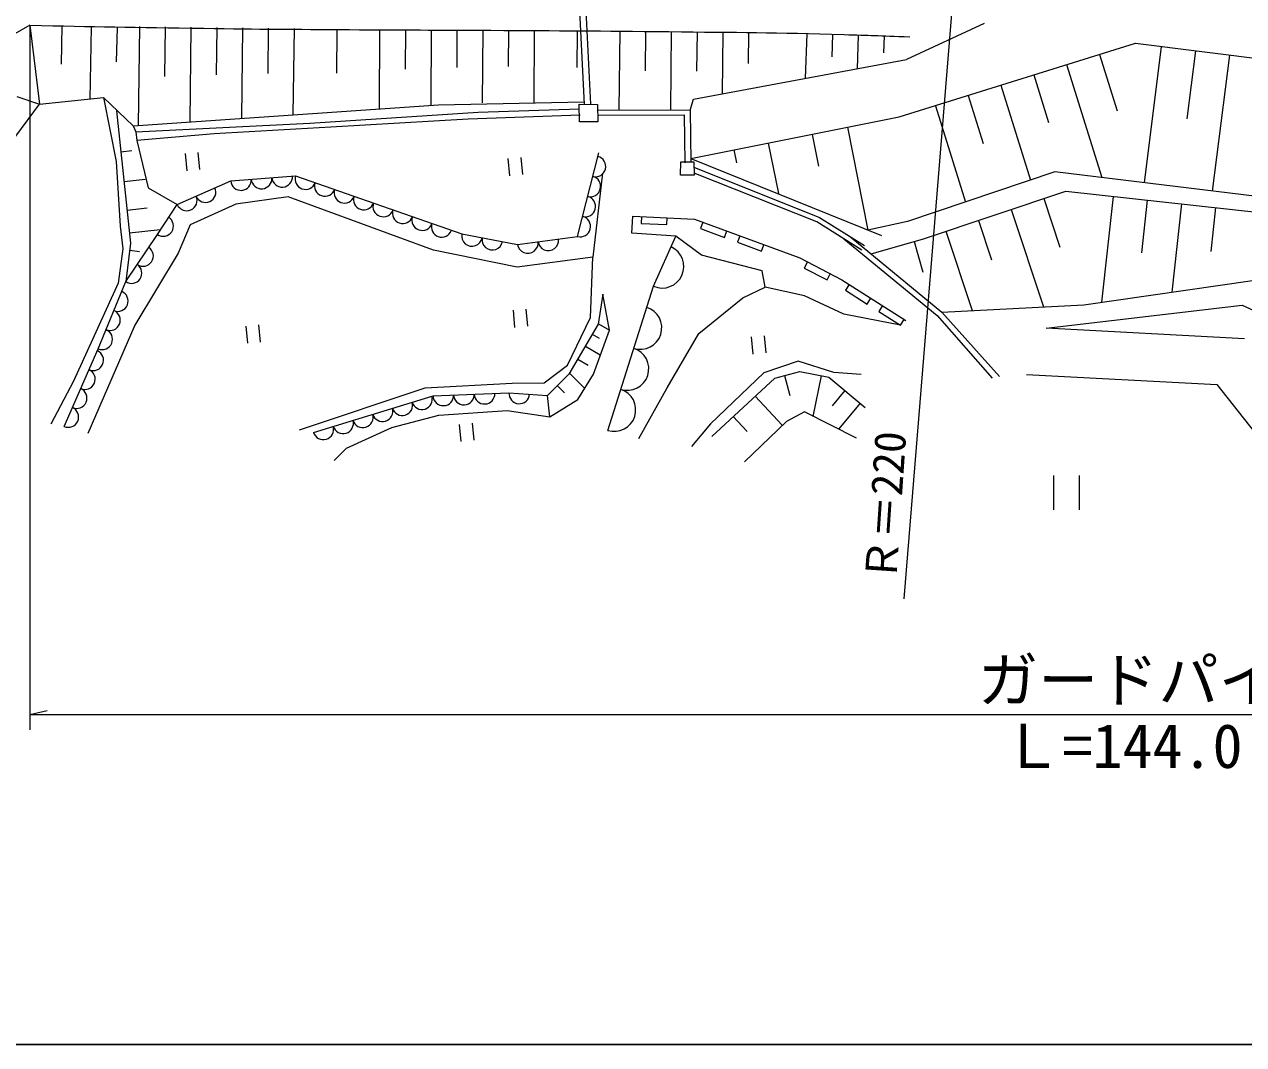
# Model space of a CAD drawing. Units: millimetres, scale not verified. Extents: x 40000 to 680000, y 20000 to 380000.
# Drawn here: x 173154 to 244071, y 205000 to 264310 of the extents above; entities that cross this region are included whole.
import ezdxf
from ezdxf.enums import TextEntityAlignment as Align

# ---------------------------------------------------------------- set-up
doc = ezdxf.new("R2010")
doc.units = ezdxf.units.MM
doc.header["$LTSCALE"] = 1000
doc.linetypes.add('CHAIN', pattern=[18.5, 12, -1.5, 3.5, -1.5])
for name, color, linetype, lineweight in [('M-BGD', 7, 'Continuous', 13), ('M-BMK', 2, 'CHAIN', 13), ('M-STR-HTXT', 7, 'Continuous', 13), ('M-TTL-BAND', 7, 'Continuous', 25), ('M-WORK', 1, 'Continuous', 13)]:
    doc.layers.add(name, color=color, linetype=linetype, lineweight=lineweight)
doc.styles.add('ＭＳ ゴシック', font='')
doc.styles.get('ＭＳ ゴシック').set_extended_font_data('MS Gothic')

msp = doc.modelspace()

# ---------------------------------------------------------------- linework, layer by layer
at = {"layer": 'M-BGD'}
for p, q in [((204908, 275955), (205721, 259654)), ((206106, 259663), (205292, 276017)), ((173478, 264267), (157164, 254975)), ((173478, 264267), (174042, 259679)), ((175335, 264222), (175285, 261989)), ((177033, 264140), (176962, 259955)), ((178556, 264135), (178484, 262141)), ((179843, 264182), (179769, 258437)), ((181343, 264163), (181306, 261290)), ((182843, 264143), (182772, 258648)), ((184343, 264124), (184308, 261376)), ((185843, 264104), (185775, 258859)), ((187343, 264085), (187309, 261462)), ((188843, 264066), (188778, 259070)), ((191336, 263980), (191303, 261482)), ((193814, 264013), (193788, 259421)), ((195314, 264005), (195301, 261709)), ((196814, 263996), (196789, 259632)), ((198314, 263988), (198301, 261806)), ((199813, 263979), (199790, 259747)), ((201313, 263971), (201302, 261855)), ((202813, 263962), (202790, 259778)), ((205306, 263888), (205295, 261796)), ((207782, 263922), (207728, 259333)), ((209282, 263905), (209255, 261610)), ((210782, 263887), (210728, 259328)), ((212282, 263869), (212255, 261589)), ((213782, 263851), (213739, 260267)), ((215282, 263833), (215261, 262041)), ((228989, 264352), (224469, 262261)), ((218656, 263766), (218578, 261166)), ((220155, 263721), (220116, 262421)), ((221655, 263676), (221596, 261727)), ((223154, 263630), (223125, 262656)), ((224041, 258929), (237785, 263220)), ((237785, 263220), (246735, 262087)), ((212072, 259957), (224469, 262261)), ((172648, 257819), (174042, 259679)), ((172714, 260110), (174042, 259679)), ((174042, 259679), (177751, 260061)), ((177751, 260061), (179482, 258417)), ((177751, 260061), (178488, 256345)), ((179482, 258417), (197240, 259634)), ((197240, 259634), (205701, 259808)), ((205420, 259677), (206496, 259661)), ((205436, 258639), (205420, 259677)), ((206496, 259661), (206510, 258646)), ((211876, 259326), (212072, 259957)), ((178515, 259283), (179331, 251585)), ((189760, 258568), (199547, 259209)), ((205484, 259031), (198972, 258805)), ((199547, 259209), (205450, 259396)), ((206503, 259335), (211876, 259326)), ((206539, 259024), (211536, 259043)), ((211536, 259043), (211562, 256262)), ((211876, 259326), (211915, 256305)), ((211910, 256507), (224041, 258929)), ((179482, 258417), (179631, 258059)), ((179631, 258059), (189760, 258568)), ((190978, 258333), (184184, 257940)), ((198972, 258805), (190978, 258333)), ((206510, 258646), (205436, 258639)), ((221028, 258327), (222221, 252354)), ((179631, 258059), (179696, 257567)), ((184184, 257940), (179696, 257567)), ((179696, 257567), (180348, 254815)), ((218969, 257916), (219339, 256068)), ((178766, 256910), (179413, 256979)), ((182502, 256795), (182595, 255799)), ((183248, 256865), (183342, 255870)), ((205334, 251978), (206570, 256848)), ((214421, 257008), (214571, 256253)), ((216422, 257408), (217008, 254476)), ((178488, 256345), (178734, 252576)), ((201283, 256506), (201377, 255511)), ((202030, 256577), (202123, 255581)), ((211325, 255538), (211332, 256319)), ((211332, 256319), (212099, 256317)), ((211912, 256507), (223016, 252033)), ((212099, 256317), (212105, 255538)), ((178949, 255185), (180186, 255316)), ((185155, 255211), (188933, 255515)), ((188933, 255515), (198600, 252125)), ((206786, 255665), (206211, 250769)), ((212105, 255538), (211325, 255538)), ((212095, 256001), (219393, 253089)), ((219242, 252837), (212103, 255659)), ((180348, 254815), (182048, 253832)), ((182048, 253832), (185155, 255211)), ((188505, 254283), (185463, 253868)), ((196953, 251193), (188505, 254283)), ((179126, 253513), (180298, 253637)), ((180891, 252092), (182048, 253832)), ((185463, 253868), (182806, 252660)), ((178734, 252576), (178884, 251263)), ((182806, 252660), (182106, 251015)), ((208486, 252173), (208552, 253168)), ((208552, 253168), (212141, 252995)), ((209051, 253144), (209032, 252744)), ((209032, 252744), (210530, 252672)), ((210530, 252672), (210549, 253072)), ((212141, 252995), (218255, 250731)), ((212609, 252821), (212471, 252446)), ((221869, 251175), (219242, 252837)), ((219393, 253089), (222018, 251451)), ((179051, 249355), (180891, 252092)), ((179266, 252195), (181055, 252384)), ((198600, 252125), (201841, 251523)), ((201841, 251523), (205334, 251978)), ((211054, 252000), (208486, 252173)), ((209749, 249093), (211054, 252000)), ((212529, 250894), (211054, 252000)), ((212471, 252446), (213877, 251925)), ((213877, 251925), (214016, 252300)), ((214766, 252022), (214627, 251647)), ((178884, 251263), (178612, 249260)), ((179331, 251585), (179051, 249355)), ((179280, 251178), (179851, 251107)), ((201811, 250200), (196953, 251193)), ((214627, 251647), (216034, 251126)), ((216034, 251126), (216173, 251502)), ((182106, 251015), (179574, 246815)), ((206211, 250769), (201811, 250200)), ((206077, 247271), (206211, 250769)), ((216060, 249982), (212529, 250894)), ((218255, 250731), (220703, 249462)), ((218699, 250500), (218514, 250145)), ((216244, 249042), (216060, 249982)), ((218514, 250145), (219846, 249455)), ((219846, 249455), (220030, 249810)), ((178612, 249260), (176005, 243571)), ((177450, 245450), (179051, 249355)), ((207085, 240710), (209749, 249093)), ((214947, 248416), (216244, 249042)), ((218526, 248523), (216244, 249042)), ((220703, 249462), (224433, 247101)), ((221125, 249194), (220911, 248856)), ((206796, 248625), (206521, 246873)), ((207196, 246530), (206796, 248625)), ((212386, 246348), (214947, 248416)), ((220827, 247464), (218526, 248523)), ((220911, 248856), (222179, 248054)), ((222179, 248054), (222393, 248392)), ((201576, 247693), (201669, 246697)), ((202323, 247763), (202416, 246767)), ((223069, 247964), (222855, 247626)), ((222855, 247626), (224122, 246824)), ((179574, 246815), (176851, 240525)), ((186781, 246838), (186875, 245842)), ((204745, 244505), (206077, 247271)), ((206521, 246873), (204830, 243971)), ((206543, 246911), (207196, 246530)), ((224122, 246824), (220827, 247464)), ((224122, 246824), (224336, 247162)), ((186034, 246768), (186128, 245772)), ((206185, 246298), (206588, 246063)), ((206252, 243970), (207196, 246530)), ((210535, 243183), (212386, 246348)), ((215431, 246137), (215524, 245142)), ((216177, 246207), (216271, 245212)), ((175466, 240939), (177450, 245450)), ((205784, 245609), (206652, 245103)), ((205339, 244845), (205942, 244494)), ((218170, 244733), (216171, 244050)), ((220241, 244075), (218170, 244733)), ((203388, 243463), (204745, 244505)), ((204830, 243971), (203591, 242738)), ((204876, 244018), (205715, 243175)), ((205341, 242496), (206252, 243970)), ((216171, 244050), (213064, 241089)), ((216804, 243752), (218254, 244136)), ((218254, 244136), (219937, 243799)), ((221821, 243948), (220241, 244075)), ((176005, 243571), (174697, 241064)), ((196473, 243186), (201526, 243458)), ((201526, 243458), (203388, 243463)), ((204158, 243302), (204570, 242888)), ((213134, 240353), (216804, 243752)), ((217361, 243900), (217670, 242733)), ((219499, 243886), (219023, 241512)), ((219937, 243799), (222055, 242044)), ((189153, 240737), (196473, 243186)), ((189970, 240594), (196923, 242720)), ((196923, 242720), (201341, 242899)), ((201341, 242899), (203591, 242738)), ((203708, 241496), (203591, 242738)), ((208895, 240228), (210535, 243183)), ((215666, 242698), (217227, 241012)), ((220877, 243020), (220148, 242140)), ((197265, 241601), (201235, 241873)), ((201235, 241873), (203708, 241496)), ((203708, 241496), (205341, 242496)), ((221761, 242288), (220521, 240790)), ((194524, 240869), (197265, 241601)), ((199195, 241128), (199289, 240133)), ((214383, 241510), (215195, 240633)), ((217482, 241229), (215033, 238880)), ((218529, 241795), (217482, 241229)), ((221562, 240264), (218529, 241795)), ((191894, 239674), (194524, 240869)), ((198449, 241058), (198542, 240062)), ((213064, 241089), (211950, 239773)), ((191182, 238964), (191894, 239674))]:
    msp.add_line(p, q, dxfattribs=at)
for centre, radius, start, end in [((206367, 256049), 600, 255.75802, 75.75802), ((185753, 255259), 600, 184.59062, 4.59062), ((186950, 255355), 600, 184.59062, 4.59062), ((188146, 255451), 600, 184.59062, 4.59062), ((189499, 255316), 600, 160.67554, 340.67554), ((206072, 254886), 600, 255.75802, 75.75802), ((183693, 254562), 600, 203.94246, 23.94246), ((190632, 254919), 600, 160.67554, 340.67554), ((191764, 254522), 600, 160.67554, 340.67554), ((182597, 254075), 600, 203.94246, 23.94246), ((192897, 254125), 600, 160.67554, 340.67554), ((194029, 253728), 600, 160.67554, 340.67554), ((205777, 253723), 600, 255.75802, 75.75802), ((195161, 253331), 600, 160.67554, 340.67554), ((181223, 252591), 600, 236.37912, 56.37912), ((196294, 252933), 600, 160.67554, 340.67554), ((197426, 252536), 600, 160.67554, 340.67554), ((205482, 252560), 600, 255.75802, 75.75802), ((199190, 252015), 600, 169.48626, 349.48626), ((200370, 251796), 600, 169.48626, 349.48626), ((203626, 251756), 600, 187.42313, 7.42313), ((180055, 250849), 600, 236.0807, 56.0807), ((202436, 251601), 600, 187.42313, 7.42313), ((210261, 250233), 1250, 245.83188, 65.83188), ((179386, 249853), 600, 236.0807, 56.0807), ((178588, 248226), 600, 247.70937, 67.70937), ((178133, 247115), 600, 247.70937, 67.70937), ((208978, 246667), 1250, 252.36751, 72.36751), ((177678, 246005), 600, 247.70937, 67.70937), ((208221, 244284), 1250, 252.36751, 72.36751), ((177157, 244783), 600, 246.25728, 66.25728), ((176674, 243685), 600, 246.25728, 66.25728), ((176191, 242586), 600, 246.25728, 66.25728), ((196282, 242524), 600, 197.00566, 17.00566), ((197522, 242744), 600, 182.31141, 2.31141), ((198721, 242793), 600, 182.31141, 2.31141), ((199920, 242841), 600, 182.31141, 2.31141), ((201940, 242856), 600, 175.90779, 355.90779), ((207464, 241901), 1250, 252.36751, 72.36751), ((175707, 241488), 600, 246.25728, 66.25728), ((193987, 241822), 600, 197.00566, 17.00566), ((195134, 242173), 600, 197.00566, 17.00566), ((191692, 241120), 600, 197.00566, 17.00566), ((192839, 241471), 600, 197.00566, 17.00566), ((190544, 240769), 600, 197.00566, 17.00566)]:
    msp.add_arc(centre, radius, start, end, dxfattribs=at)
msp.add_open_spline([(173478, 264267), (177151, 264171), (179586, 264142), (183597, 264081), (186902, 264032), (188754, 264029), (192059, 264006), (195276, 263984), (197078, 263986), (200295, 263966), (204336, 263941), (206600, 263935), (210641, 263889), (214622, 263844), (216852, 263843), (220831, 263720), (222327, 263673), (222805, 263661), (224660, 263585)], degree=3, knots=[0, 0, 0, 0, 1, 1, 1, 2, 2, 2, 3, 3, 3, 4, 4, 4, 5, 5, 5, 6, 6, 6, 6], dxfattribs=at)
at = {"layer": 'M-BMK'}
msp.add_open_spline([(227526, 270477), (232870, 270054), (234265, 269948), (238575, 269505), (242521, 269098), (244741, 268928), (248664, 268336), (252816, 267709), (255136, 267300), (259248, 266449), (262206, 265836), (263843, 265400), (266790, 264737), (272334, 263490), (275467, 262906), (280992, 261579), (286249, 260316), (289172, 259523), (294408, 258178), (299498, 256871), (302333, 256074), (307430, 254794), (313370, 253302), (316658, 252270), (322672, 251109), (328247, 250033), (331392, 249527), (337021, 248784), (338384, 248605), (339156, 248580), (340525, 248463), (343200, 248234), (344694, 248014), (347378, 247934), (351561, 247810), (353911, 247871), (358091, 248074), (360838, 248207), (362371, 248413), (365094, 248794), (368615, 249285), (370590, 249607), (374045, 250443), (377831, 251358), (379927, 251987), (383620, 253221), (387541, 254531), (389690, 255402), (393539, 256907), (398188, 258726), (399685, 259392), (405328, 261839)], degree=3, knots=[0, 0, 0, 0, 1, 1, 1, 2, 2, 2, 3, 3, 3, 4, 4, 4, 5, 5, 5, 6, 6, 6, 7, 7, 7, 8, 8, 8, 9, 9, 9, 10, 10, 10, 11, 11, 11, 12, 12, 12, 13, 13, 13, 14, 14, 14, 15, 15, 15, 16, 16, 16, 17, 17, 17, 17], dxfattribs=at)
at = {"layer": 'M-STR-HTXT'}
for p, q in [((173478, 264267), (173478, 223306)), ((173478, 224182), (174478, 224432)), ((173478, 224182), (315321, 224182))]:
    msp.add_line(p, q, dxfattribs=at)
at = {"layer": 'M-TTL-BAND'}
msp.add_line((40000, 205000), (579000, 205000), dxfattribs=at)
at = {"layer": 'M-WORK'}
for p, q in [((227526, 270477), (224299, 230915)), ((235685, 262565), (236711, 259281)), ((239283, 263030), (238280, 255104)), ((241267, 262779), (240766, 258816)), ((243252, 262528), (242251, 254624)), ((233776, 261969), (235827, 255402)), ((231867, 261373), (232729, 258614)), ((229958, 260777), (231681, 255259)), ((226140, 259584), (227890, 253980)), ((228049, 260181), (228924, 257378)), ((233088, 255734), (224529, 252846)), ((251071, 253541), (233088, 255734)), ((225455, 251848), (233737, 254613)), ((233737, 254613), (245185, 253364)), ((232441, 254181), (233385, 251355)), ((236478, 254314), (235807, 248165)), ((238467, 254097), (238131, 251022)), ((240455, 253880), (239895, 248752)), ((230544, 253547), (232432, 247895)), ((242443, 253663), (242163, 251099)), ((224529, 252846), (222221, 252354)), ((228647, 252914), (229415, 250614)), ((220816, 251841), (226249, 247377)), ((221225, 251945), (226520, 247589)), ((222411, 250966), (225455, 251848)), ((226750, 252280), (228287, 247680)), ((224900, 251687), (225418, 249899)), ((234771, 248016), (244588, 249427)), ((226520, 247589), (234771, 248016)), ((226520, 247589), (229870, 243848)), ((232582, 246653), (243987, 247983)), ((243987, 247983), (253266, 243795)), ((226249, 247377), (229450, 243746)), ((244123, 246038), (232582, 246653)), ((231434, 243947), (242504, 243373)), ((242504, 243373), (245948, 239027)), ((233012, 238086), (233012, 236086)), ((234512, 238086), (234512, 236086))]:
    msp.add_line(p, q, dxfattribs=at)
msp.add_open_spline([(234758, 266360), (237934, 266059), (238768, 265976), (241332, 265671), (244240, 265325), (245868, 265112), (248762, 264658), (251352, 264251), (252793, 263966), (255372, 263497), (258093, 263003), (259620, 262741), (262328, 262186), (265883, 261459), (267850, 260937), (271392, 260149), (276085, 259105), (278730, 258586), (283415, 257502), (286921, 256692), (288894, 256272), (292376, 255362), (297243, 254089), (299937, 253256), (304788, 251927), (308071, 251027), (309890, 250447), (313199, 249650), (316096, 248951), (317727, 248589), (320650, 248010), (323107, 247524), (324500, 247340), (326960, 246868), (328798, 246514), (329810, 246223), (331657, 245920), (334757, 245411), (336518, 245282), (339646, 244991), (342394, 244735), (343938, 244645), (346694, 244503), (348500, 244411), (349512, 244367), (351320, 244358), (353824, 244346), (355227, 244448), (357725, 244608), (359314, 244709), (360194, 244874), (361775, 245056), (365681, 245505), (367875, 245712), (371769, 246252), (376416, 246898), (379016, 247283), (383638, 248087), (386839, 248644), (388652, 248886), (391802, 249685), (394945, 250483), (396733, 250881), (399771, 252018), (401956, 252835), (403103, 253485), (405214, 254480), (407056, 255349), (408111, 255794), (409900, 256769), (411867, 257840), (412922, 258525), (414824, 259706), (417574, 261413), (419105, 262387), (421757, 264242), (423063, 265155), (423494, 265453), (425073, 266617)], degree=3, knots=[0, 0, 0, 0, 1, 1, 1, 2, 2, 2, 3, 3, 3, 4, 4, 4, 5, 5, 5, 6, 6, 6, 7, 7, 7, 8, 8, 8, 9, 9, 9, 10, 10, 10, 11, 11, 11, 12, 12, 12, 13, 13, 13, 14, 14, 14, 15, 15, 15, 16, 16, 16, 17, 17, 17, 18, 18, 18, 19, 19, 19, 20, 20, 20, 21, 21, 21, 22, 22, 22, 23, 23, 23, 24, 24, 24, 25, 25, 25, 26, 26, 26, 26], dxfattribs=at)

# ---------------------------------------------------------------- texts
at = {"layer": 'M-STR-HTXT', "style": 'ＭＳ ゴシック'}
for s, p in [('ガードパイプ', (228614, 224149)), ('Ｌ=144.0', (230036, 220310))]:
    msp.add_text(s, height=2566, dxfattribs=at).set_placement(p, align=Align.BOTTOM_LEFT)
at = {"layer": 'M-WORK', "style": 'ＭＳ ゴシック'}
msp.add_text('Ｒ＝220', height=1833, rotation=86.156, dxfattribs=at).set_placement((224412, 231830), align=Align.BOTTOM_LEFT)

doc.saveas('drawing.dxf')
